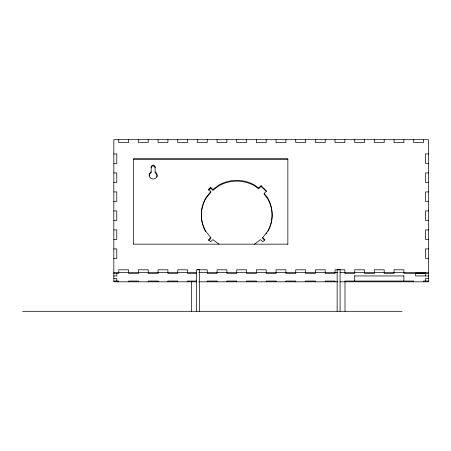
<?xml version="1.0" encoding="UTF-8"?>
<svg xmlns="http://www.w3.org/2000/svg" width="451" height="451" viewBox="0 0 451 451"><rect width="100%" height="100%" fill="white"/><g stroke="black" fill="none" stroke-linecap="round" stroke-linejoin="round"><path stroke-width="0.68" d="M258.609 188.822L258.609 188.061L261.061 185.694L261.061 186.455L258.609 188.822L254.426 185.722A35.392 34.191 0 0 0 219.028 185.722L212.878 190.283L212.878 189.521L210.656 187.374L208.571 189.386L210.792 191.534L206.073 197.476A35.392 34.191 0 0 0 206.073 231.662L210.792 237.604L210.792 238.37L208.571 240.513M264.438 240.084L262.662 238.37L262.662 237.604L267.381 231.662A35.392 34.191 0 0 0 267.381 197.476L264.168 193.434L266.62 191.066L261.061 185.694M266.096 234.046L266.953 232.97M208.571 190.147L210.656 188.135L210.656 187.374M210.792 237.604L208.571 239.752L210.656 241.764L212.878 239.616L219.028 244.177M212.878 189.521L219.028 184.961A35.392 34.191 0 0 1 254.426 184.961L258.609 188.061M254.426 244.177L260.577 239.616L262.798 241.764L264.884 239.752L262.662 237.604M113.827 153.938L116.775 153.938L116.775 163.437L113.827 163.437M428.45 153.938L425.502 153.938L425.502 163.437L428.45 163.437M133.49 159.451L287.851 159.451M113.827 172.93L116.775 172.93L116.775 182.429L113.827 182.429M428.45 172.93L425.502 172.93L425.502 182.429L428.45 182.429M113.827 191.929L116.775 191.929L116.775 201.422L113.827 201.422M428.45 191.929L425.502 191.929L425.502 201.422L428.45 201.422M113.827 210.921L116.775 210.921L116.775 220.415L113.827 220.415M428.45 210.921L425.502 210.921L425.502 220.415L428.45 220.415M113.827 229.914L116.775 229.914L116.775 239.413L113.827 239.413M428.45 229.914L425.502 229.914L425.502 239.413L428.45 239.413M133.49 244.16L287.851 244.16M113.827 248.907L116.775 248.907L116.775 258.406L113.827 258.406M428.45 248.907L425.502 248.907L425.502 258.406L428.45 258.406M197.397 269.799L207.229 269.799L207.229 273.413L217.061 273.413L217.061 269.799L226.892 269.799L226.892 273.413L236.724 273.413L236.724 269.799L246.562 269.799L246.562 273.413L256.394 273.413L256.394 269.799L266.225 269.799L266.225 273.413L276.057 273.413L276.057 269.799L285.889 269.799L285.889 273.413L295.721 273.413L295.721 269.799L305.553 269.799L305.553 273.413L315.384 273.413L315.384 269.799L325.216 269.799L325.216 273.413L335.048 273.413L335.048 269.799L344.88 269.799L344.88 273.413L354.712 273.413L354.712 269.799L364.543 269.799L364.543 273.413L374.375 273.413L374.375 269.799L384.207 269.799L384.207 273.413L394.039 273.413L394.039 269.799L403.87 269.799L403.87 273.413L428.45 273.413M113.827 272.652L196.698 272.652M198.806 272.652L337.855 272.652M339.964 272.652L428.45 272.652M425.761 273.109L415.67 273.109L415.67 275.956L428.45 275.956M113.827 273.413L118.743 273.413L118.743 269.799L128.574 269.799L128.574 273.413L138.406 273.413L138.406 269.799L148.238 269.799L148.238 273.413L158.07 273.413L158.07 269.799L167.902 269.799L167.902 273.413L177.733 273.413L177.733 269.799L187.565 269.799L187.565 273.413L196.698 273.413M113.827 275.956L116.775 275.956L116.775 273.413M354.712 275.956L403.87 275.956M113.827 278.504L116.775 278.504L116.775 281.813M428.45 278.504L425.502 278.504L425.502 281.813M113.827 281.046L118.743 281.046L118.743 281.813M196.698 281.046L187.565 281.046L187.565 281.813M428.45 281.046L423.534 281.046L423.534 281.813M196.698 281.813L113.827 281.813L113.827 139.692L428.45 139.692L428.45 281.813L339.964 281.813M198.806 281.813L337.855 281.813M22.55 311.308L402.061 311.308M261.061 186.455L266.118 191.342M210.656 188.135L212.878 190.283M425.502 273.109L425.502 275.956M423.534 139.692L423.534 142.544L413.702 142.544L413.702 139.692M413.702 281.813L413.702 281.046L344.88 281.046L344.88 281.813M403.87 139.692L403.87 142.544L394.039 142.544L394.039 139.692M403.87 275.651L403.87 281.046M384.207 139.692L384.207 142.544L374.375 142.544L374.375 139.692M364.543 139.692L364.543 142.544L354.712 142.544L354.712 139.692M354.712 275.651L354.712 281.046M345.009 281.813L345.009 311.308M344.88 139.692L344.88 142.544L335.048 142.544L335.048 139.692M340.093 311.308L340.093 269.698L337.139 269.698L337.139 311.308M335.048 281.813L335.048 281.046L325.216 281.046L325.216 281.813M325.216 139.692L325.216 142.544L315.384 142.544L315.384 139.692M315.384 281.813L315.384 281.046L305.553 281.046L305.553 281.813M305.553 139.692L305.553 142.544L295.721 142.544L295.721 139.692M295.721 281.813L295.721 281.046L285.889 281.046L285.889 281.813M287.851 244.222L287.851 158.684L133.49 158.684L133.49 244.222M285.889 139.692L285.889 142.544L276.057 142.544L276.057 139.692M276.057 281.813L276.057 281.046L266.225 281.046L266.225 281.813M266.225 139.692L266.225 142.544L256.394 142.544L256.394 139.692M264.168 193.434L264.168 194.195L267.381 198.237A35.392 34.191 0 0 1 268.063 231.228M256.394 281.813L256.394 281.046L246.562 281.046L246.562 281.813M246.562 139.692L246.562 142.544L236.724 142.544L236.724 139.692M236.724 281.813L236.724 281.046L226.892 281.046L226.892 281.813M226.892 139.692L226.892 142.544L217.061 142.544L217.061 139.692M217.061 281.813L217.061 281.046L207.229 281.046L207.229 281.813M210.792 191.534L210.792 192.295L206.073 198.237A35.392 34.191 0 0 0 202.538 224.181M207.229 139.692L207.229 142.544L197.397 142.544L197.397 139.692M199.494 311.308L199.494 269.698L196.546 269.698L196.546 311.308M191.63 281.813L191.63 311.308M187.565 139.692L187.565 142.544L177.733 142.544L177.733 139.692M177.733 281.813L177.733 281.046L167.902 281.046L167.902 281.813M167.902 139.692L167.902 142.544L158.07 142.544L158.07 139.692M158.07 281.813L158.07 281.046L148.238 281.046L148.238 281.813M148.238 139.692L148.238 142.544L138.406 142.544L138.406 139.692M138.406 281.813L138.406 281.046L128.574 281.046L128.574 281.813M128.574 139.692L128.574 142.544L118.743 142.544L118.743 139.692M155.121 171.927A3.935 3.8 0 0 1 156.17 177.66A3.935 3.8 0 0 1 150.144 177.66A3.935 3.8 0 0 1 151.186 171.927M205.729 231.831A35.392 34.191 0 0 1 202.73 224.84M149.225 175.98A3.935 3.8 0 0 1 151.186 172.694L151.186 167.084A1.967 1.9 0 0 1 153.154 165.184A1.967 1.9 0 0 1 155.121 167.084L155.121 172.694A3.935 3.8 0 0 1 156.954 176.967M151.186 167.845A1.967 1.9 0 0 1 153.154 165.951A1.967 1.9 0 0 1 155.121 167.845"/></g></svg>
